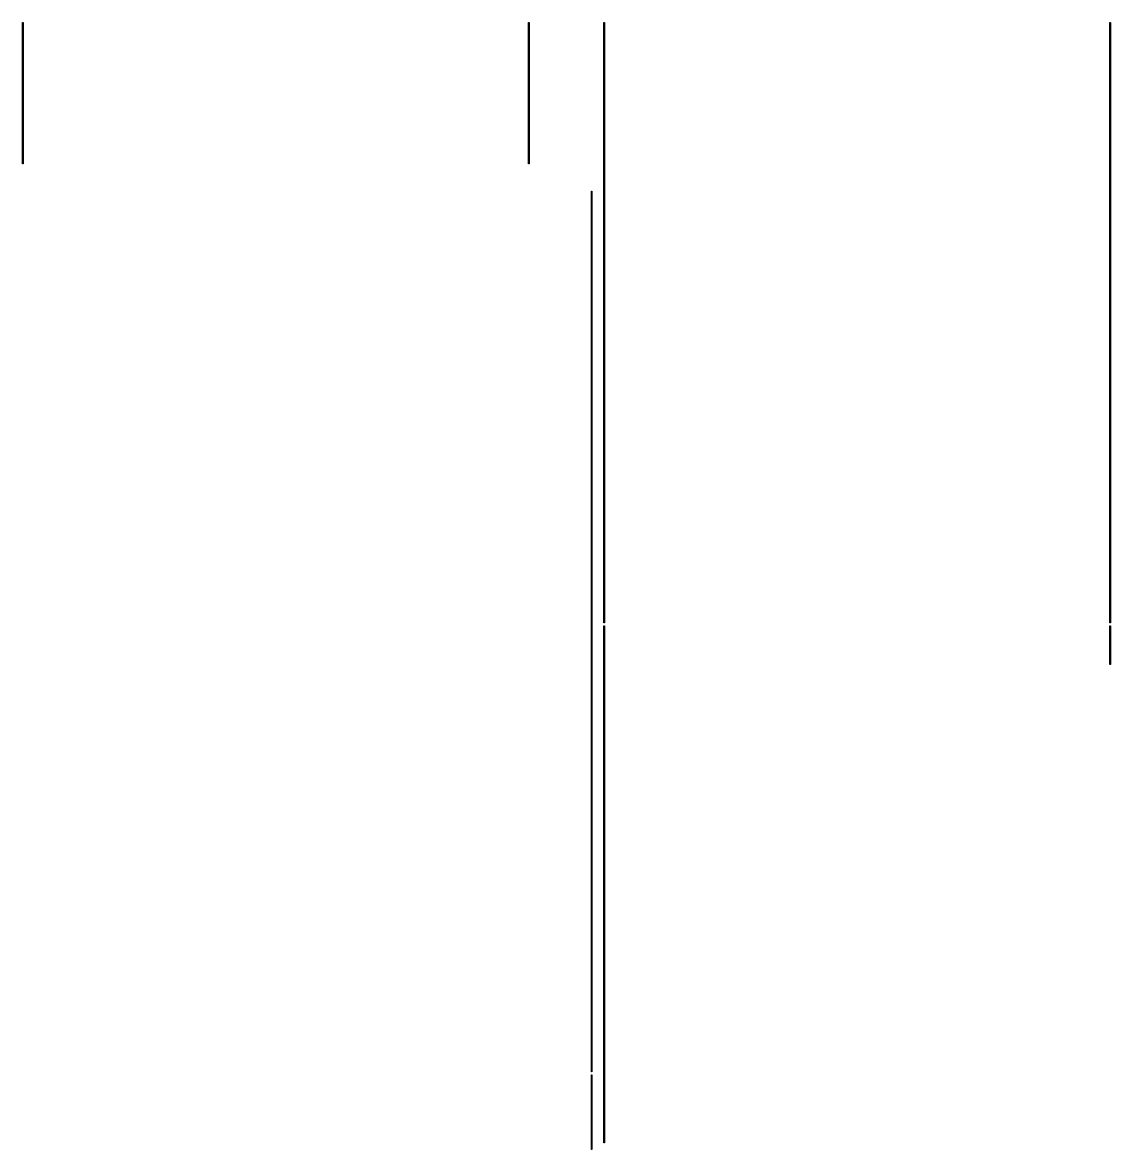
# Model space of a CAD drawing. Header units: millimetres. Extents: x -29 to 14.2, y -18.8 to 26.
import ezdxf

# ---------------------------------------------------------------- set-up
doc = ezdxf.new("R2010")
doc.units = ezdxf.units.MM

msp = doc.modelspace()

# ---------------------------------------------------------------- linework, layer by layer
for points in [[(-29.0345, 20.3775), (-29.0345, 25.9975), (-29.0145, 25.9975), (-29.0145, 20.3775)], [(-8.9145, 20.3775), (-8.9145, 25.9975), (-8.8945, 25.9975), (-8.8945, 20.3775)], [(-5.9145, 2.1325), (-5.9145, 25.9975), (-5.8945, 25.9975), (-5.8945, 2.1325)], [(14.2055, 2.1325), (14.2055, 25.9975), (14.2255, 25.9975), (14.2255, 2.1325)], [(-6.4145, -15.7025), (-6.4145, 19.2975), (-6.3945, 19.2975), (-6.3945, -15.7025)], [(-5.9145, -18.536196), (-5.9145, 2.0125), (-5.8945, 2.0125), (-5.8945, -18.536196)], [(14.2055, 0.485646), (14.2055, 2.0125), (14.2255, 2.0125), (14.2255, 0.485646)], [(-6.4145, -18.79353), (-6.4145, -15.8225), (-6.3945, -15.8225), (-6.3945, -18.79353)]]:
    msp.add_lwpolyline(points, close=True)

doc.saveas('drawing.dxf')
